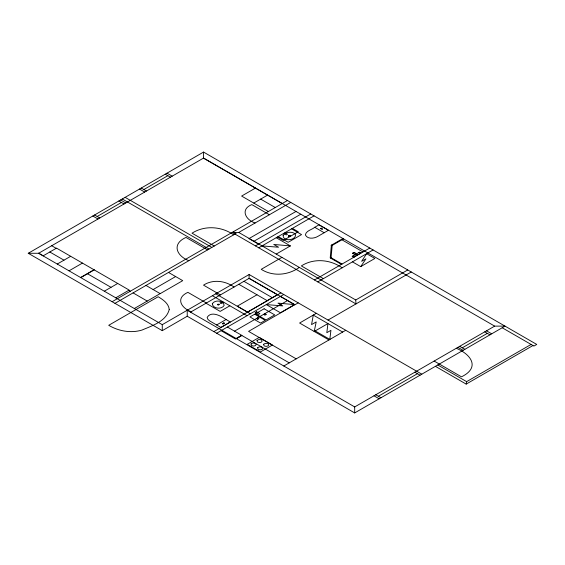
<?xml version="1.0" encoding="UTF-8"?>
<svg xmlns="http://www.w3.org/2000/svg" width="565" height="565" viewBox="0 0 565 565"><rect width="100%" height="100%" fill="white"/><g stroke="black" fill="none" stroke-linecap="round" stroke-linejoin="round"><path stroke-width="0.85" d="M354.686 412.93L354.693 406.934L494.658 326.125L505.032 326.125L354.686 412.93L187.227 316.245L162.268 330.659L28.25 253.282L203.555 152.07L536.75 344.438L533.918 346.07L502.2 327.764M329.805 339.48L330.928 330.334L326.824 332.7L327.926 323.576L314.239 331.478M313.285 315.129L311.555 324.607L316.202 321.923L314.218 331.464M435.396 366.332L466.174 384.101L466.641 381.643L531.086 344.438M360.717 266.623L365.958 258.834L361.635 261.327L366.614 253.685L374.87 258.452L360.717 266.623L352.461 261.856M236.347 338.605L241.813 335.363L227.405 327.043M314.74 227.292C311.979 229.807 306.061 230.541 305.368 234.934C307.657 239.581 314.352 238.536 318.095 236.248L328.413 230.287L318.978 224.842L314.74 227.292L324.176 232.738M97.166 216.487L121.426 202.482M143.856 189.536L167.847 175.687M28.25 253.282L38.632 253.282L203.555 158.066L494.658 326.125M43.11 255.867L56.521 248.127L129.187 290.078L115.776 297.819M57.27 264.039L70.674 256.298M69.029 270.833L82.441 263.092M80.597 277.507L94.009 269.766M80.795 277.627L94.207 269.879M255.408 188.103L241.615 196.069L268.382 211.515M253.763 203.082L267.556 195.116M104.313 291.201L117.725 283.461M112.131 301.71L287.451 200.504M114.963 303.349L236.106 233.402L233.274 231.77M238.748 232.441L355.738 299.98L355.971 303.928L232.144 232.441L238.748 232.441L290.756 202.411M153.122 289.562L175.644 276.553M296.011 211.444L248.967 238.607L258.523 244.122M134.315 308.525L160.142 293.616M253.742 241.361L300.792 214.199M255.451 245.895L310.757 213.965M258.749 247.802L314.062 215.872M276.236 254.081L290.389 245.909L276.236 237.738M38.632 253.282L162.268 324.663L249.123 274.519L421.808 374.178M281.928 257.372L261.228 269.321C272.895 276.786 288.277 275.303 299.33 267.415M190.532 312.163L249.123 278.333L294.916 304.768L298.214 302.861M222.405 301.519L219.947 302.946L221.092 303.61L223.556 302.183M342.927 238.529L331.083 245.365L331.676 245.704L343.52 238.868M343.365 238.783L341.761 239.708L362.991 251.962M229.835 305.813L220.173 311.393L206.02 303.214M256.997 294.782L237.293 306.159L247.562 312.092L267.273 300.714L238.818 284.28M216.621 324.967L226.056 319.515L230.294 321.965L220.866 327.418L209.608 320.878L207.92 319.395L207.15 317.375C211.43 310.439 221.24 316.195 226.056 319.515M267.125 300.629L277.401 294.697L249.087 278.354L249.123 274.519M213.831 331.606L280.918 292.875M216.663 333.244L283.75 294.506M355.138 254.179L355.773 253.812M355.59 254.441L352.165 256.418L353.605 257.245L361.063 252.943L359.623 252.11L356.225 254.073M314.479 279.972L369.785 248.042M317.777 281.879L373.091 249.949M234.517 331.161L287.578 300.531M241.813 335.363L235.499 339.007L221.092 330.687M236.325 338.569L241.742 335.448L289.259 362.878M316.329 313.314L299.605 323.032L328.964 339.968M355.738 299.98L407.739 269.957M328.018 320.065L411.278 271.998M283.807 366.007L345.724 330.285M378.345 396.277L417.443 373.698M462.276 347.814L487.341 333.343M466.174 384.101L532.979 345.526M262.082 245.909L278.573 247.23L273.757 244.447L290.368 245.923M203.471 158.115L282.175 203.555M358.867 252.548L360.308 253.381M357.666 254.907L355.632 253.727L354.778 252.491L352.652 252.951L352.843 253.607L357.024 255.274M260.656 199.099L275.275 207.539M486.522 330.829L491.705 333.823M484.749 331.846L489.94 334.84M354.41 256.785L352.97 255.952L354.382 256.8M269.385 214.756L251.806 204.608C239.956 209.354 245.627 219.947 255.112 222.991M292.388 228.38L298.264 231.777L283.305 240.407L277.429 237.018M291.589 228.846L301.541 234.588L288.185 242.3L278.234 236.551M342.058 264.046L331.048 257.689L330.454 258.028L341.472 264.392M284.93 232.688L287.5 234.178L286.271 234.892L283.694 233.402M342.129 267.824C330.271 259.42 313.815 257.951 301.35 265.917L323.392 278.644M167.021 173.165L172.212 176.16M165.248 174.182L170.439 177.184M459.684 346.317L464.868 349.318M457.911 347.341L463.102 350.335M456.294 348.273C471.33 354.566 480.328 367.667 461.485 376.827L434.16 361.056M233.656 234.814C221.494 226.318 204.707 225.103 192.015 233.183L214.248 246.022M141.264 188.039L146.455 191.034M139.491 189.056L144.682 192.051M437.755 364.969L466.641 381.643M125.126 197.355L211.833 247.413M122.294 198.986L209.008 249.052M207.56 249.885L185.998 237.434C171.485 243.868 176.386 255.839 188.83 260.698M120.599 199.961L125.79 202.962M118.834 200.985L124.025 203.979M414.851 372.201L420.042 375.202M313.264 315.086L342.658 332.058M280.41 296.434L294.746 304.712L248.579 331.373L296.194 358.86M243.953 281.321L272.259 297.663M315.157 330.942L329.875 339.438M234.023 287.048C225.23 280.65 212.899 279.089 203.513 285.141L220.421 294.902M94.574 214.99L99.765 217.984M92.801 216.014L97.992 219.008M215.717 293.807L250.344 313.794M212.412 295.714L247.039 315.701M168.568 272.471L182.721 280.643L160.199 293.645L145.989 285.438M375.753 394.78L380.937 397.774M373.981 395.797L379.172 398.798M206.366 303.017L187.898 292.352C175.291 298.002 181.033 307.904 191.203 311.774M354.693 406.934L187.227 310.256L187.227 316.245M51.613 245.69L56.175 248.325M128.756 290.325L130.31 291.215M133.072 292.896L147.232 301.067M49.819 251.997L63.972 260.168M87.3 273.637L111.015 287.331M38.653 253.177L43.215 255.811M203.555 152.07L203.555 158.066M162.268 324.663L162.268 330.659M352.899 253.607C357.108 252.174 353.167 251.934 352.899 253.607M331.373 245.203L330.221 257.866L331.055 257.887L332.206 245.224L331.373 245.203M212.32 303.793C212.715 308.878 221.939 309.641 224.143 305.397C223.747 300.312 214.523 299.549 212.32 303.793M169.246 309.521C166.181 321.372 152.077 325.744 141.921 330.087C130.776 333.399 118.601 331.154 108.713 325.299L158.179 296.738C162.988 299.669 168.653 303.405 169.246 309.521M283.129 235.414C282.747 241.615 295.375 240.754 295.559 235.012A5.678 3.277 0 0 0 294.217 233.31L293.786 233.063A5.671 3.277 0 0 0 290.827 232.286C288.044 232.151 284.612 232.773 283.129 235.414M251.03 343.944L251.432 345.505L253.508 346.062L255.211 345.716L256.171 344.523L255.578 343.534L254.511 343.089L252.499 343.089L251.03 343.944M257.633 347.757L258.043 349.318L260.112 349.876L262.181 349.318L262.781 348.337L262.181 347.348L261.115 346.903L259.109 346.903L257.633 347.757M257.047 340.469L257.449 342.03L259.519 342.588L261.221 342.242L262.188 341.048L261.588 340.066L260.522 339.622L258.516 339.622L257.047 340.469M263.65 344.283L264.053 345.844L266.122 346.402L268.198 345.844L268.792 344.862L268.198 343.88L267.132 343.435L265.119 343.435L263.65 344.283M219.142 304.62L218.274 305.121L217.32 304.57L218.196 304.069L219.142 304.62M218.754 304.606L217.716 304.584L218.754 304.606M258.304 318.646C256.842 320.03 256.835 317.262 258.304 318.646M265.621 314.423C264.152 315.807 264.152 313.038 265.621 314.423M258.805 318.646L257.633 319.324L256.468 318.646L257.633 317.975L258.805 318.646M266.122 314.423L264.95 315.101L263.784 314.423L264.95 313.752L266.122 314.423M289.824 235.895L288.722 235.93L289.824 235.895M290.24 235.88L289.224 236.467L288.312 235.944L289.329 235.358L290.24 235.88M359.397 253.191L359.397 253.191M353.725 256.305L354.17 256.242L353.725 256.305M321.181 228.147L320.468 228.564L321.972 229.425L322.686 229.016L321.181 228.147M223.853 322.827L222.349 323.696L223.069 324.105L224.566 323.237L223.853 322.827M256.552 311.753L255.133 312.572L258.438 314.479L259.851 313.66L256.552 311.753M254.66 314.204L249.942 316.93L260.564 323.06L265.282 320.334L254.66 314.204M264.123 308.773L255.394 313.815L266.009 319.938L274.738 314.903L264.123 308.773M294.605 304.591L280.452 312.763L266.292 304.591L282.783 305.912L277.973 303.13L294.584 304.606M259.222 337.404L247.237 344.325L260.451 351.953L272.436 345.031L259.222 337.404"/></g></svg>
